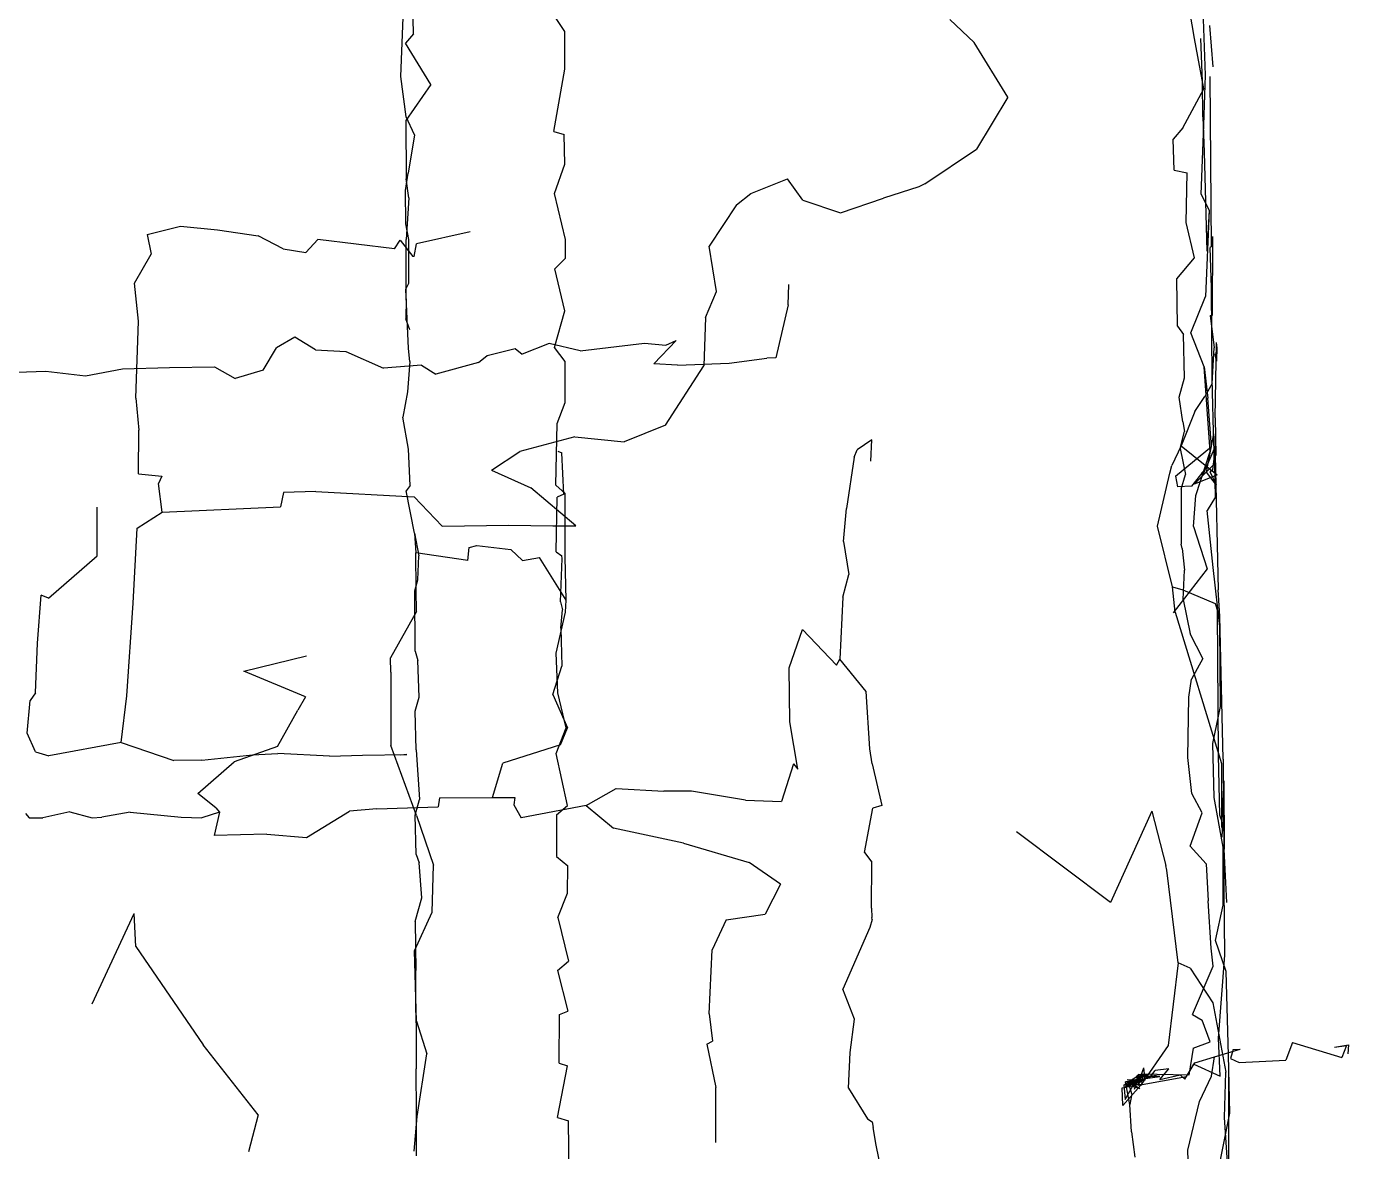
# Model space of a CAD drawing. Extents: x -23.69 to -18.89, y 7.29 to 15.59.
# Drawn here: x -22.056 to -18.986, y 9.864 to 12.476 of the extents above; entities that cross this region are included whole.
import ezdxf

# ---------------------------------------------------------------- set-up
doc = ezdxf.new("R2010")
doc.units = 0

msp = doc.modelspace()

# ---------------------------------------------------------------- linework, layer by layer
at = {"layer": 'SKELETON'}
for p, q in [((-19.344, 12.448, 4.012), (-19.365999, 12.58, 4.029)), ((-19.318001, 12.363, -1.104), (-19.323999, 12.536, -1.094)), ((-21.187, 12.36, 2.328), (-21.181, 12.497, 2.33)), ((-20.806, 12.464, 2.548), (-20.829, 12.499, 2.538)), ((-21.157, 12.459, 2.481), (-21.158001, 12.494, 2.464)), ((-19.912001, 12.492, -1.114), (-19.855, 12.439, -1.116)), ((-19.299999, 12.382, 2.786), (-19.308001, 12.478, 2.814)), ((-21.157, 12.459, 2.481), (-21.176001, 12.437, 2.505)), ((-21.117001, 12.341, 2.537), (-21.176001, 12.437, 2.505)), ((-20.806, 12.377, 2.536), (-20.806, 12.464, 2.548)), ((-19.777, 12.312, -1.12), (-19.855, 12.439, -1.116)), ((-19.322001, 12.331, 4.026), (-19.344, 12.448, 4.012)), ((-19.325001, 12.348, -0.994), (-19.329, 12.448, -0.984)), ((-20.830999, 12.232, 2.539), (-20.806, 12.377, 2.536)), ((-21.174, 12.266, 2.337), (-21.187, 12.36, 2.328)), ((-19.323999, 12.266, -0.994), (-19.325001, 12.348, -0.994)), ((-19.322001, 12.247, -1.108), (-19.318001, 12.363, -1.104)), ((-19.308001, 12.36, 0.892), (-19.305, 11.964, 0.884)), ((-21.117001, 12.341, 2.537), (-21.174999, 12.258, 2.551)), ((-19.777, 12.312, -1.12), (-19.85, 12.191, -1.112)), ((-19.371, 12.241, 4.017), (-19.322001, 12.331, 4.026)), ((-21.174999, 12.258, 2.551), (-21.174, 12.122, 2.55)), ((-21.155001, 12.224, 2.356), (-21.174, 12.266, 2.337)), ((-19.323999, 12.266, -0.994), (-19.320999, 12.184, -0.978)), ((-21.155001, 12.224, 2.356), (-21.17, 12.135, 2.348)), ((-20.830999, 12.232, 2.539), (-20.806999, 12.225, 2.537)), ((-20.806, 12.156, 2.536), (-20.806999, 12.225, 2.537)), ((-19.371, 12.241, 4.017), (-19.393, 12.214, 4.016)), ((-19.327999, 12.087, -1.111), (-19.322001, 12.247, -1.108)), ((-19.969999, 12.111, -1.114), (-19.85, 12.191, -1.112)), ((-19.391001, 12.142, 4.014), (-19.393, 12.214, 4.016)), ((-19.320999, 12.184, -0.978), (-19.315001, 11.954, -0.993)), ((-21.176001, 12.095, 2.338), (-21.17, 12.135, 2.348)), ((-20.83, 12.088, 2.54), (-20.806, 12.156, 2.536)), ((-19.391001, 12.142, 4.014), (-19.361, 12.136, 4.029)), ((-19.363001, 12.021, 4.028), (-19.361, 12.136, 4.029)), ((-21.167999, 12.078, 2.505), (-21.174, 12.122, 2.55)), ((-20.374001, 12.088, -1.106), (-20.289, 12.122, -1.101)), ((-20.253, 12.073, -1.107), (-20.289, 12.122, -1.101)), ((-19.983999, 12.104, -1.112), (-20.066, 12.077, -1.113)), ((-19.969999, 12.111, -1.114), (-19.983999, 12.104, -1.112)), ((-21.174999, 12.018, 2.33), (-21.176001, 12.095, 2.338)), ((-21.167999, 12.078, 2.505), (-21.174, 11.981, 2.55)), ((-20.804001, 11.981, 2.536), (-20.83, 12.088, 2.54)), ((-20.407, 12.062, -1.112), (-20.374001, 12.088, -1.106)), ((-20.253, 12.073, -1.107), (-20.166, 12.043, -1.108)), ((-20.166, 12.043, -1.108), (-20.066, 12.077, -1.113)), ((-19.327999, 12.087, -1.111), (-19.309999, 12.049, -1.094)), ((-20.407, 12.062, -1.112), (-20.471001, 11.966, -1.112)), ((-19.309999, 12.049, -1.094), (-19.318001, 11.849, -1.106)), ((-19.309999, 12.049, -1.094), (-19.315001, 11.954, -0.993)), ((-21.775999, 11.993, -1.111), (-21.698, 12.012, -1.104)), ((-21.698, 12.012, -1.104), (-21.612, 12.004, -1.097)), ((-21.612, 12.004, -1.097), (-21.518, 11.99, -1.117)), ((-21.167999, 11.981, 2.348), (-21.174999, 12.018, 2.33)), ((-19.344, 11.939, 4.013), (-19.363001, 12.021, 4.028)), ((-21.775999, 11.993, -1.111), (-21.766001, 11.947, -1.106)), ((-21.459999, 11.96, -1.098), (-21.518, 11.99, -1.117)), ((-21.379, 11.981, -1.118), (-21.407, 11.951, -1.094)), ((-21.201, 11.96, -1.122), (-21.379, 11.981, -1.118)), ((-21.201, 11.96, -1.122), (-21.188, 11.98, -1.12)), ((-21.188, 11.98, -1.12), (-21.159, 11.942, -1.127)), ((-21.174, 11.844, 2.55), (-21.174, 11.981, 2.55)), ((-21.167999, 11.88, 2.343), (-21.167999, 11.981, 2.348)), ((-21.025999, 11.999, -1.113), (-21.15, 11.971, -1.118)), ((-20.804001, 11.938, 2.536), (-20.804001, 11.981, 2.536)), ((-19.302, 11.806, 0.317), (-19.301001, 11.988, 0.537)), ((-21.805, 11.88, -1.111), (-21.766001, 11.947, -1.106)), ((-21.459999, 11.96, -1.098), (-21.407, 11.951, -1.094)), ((-21.156, 11.942, -1.123), (-21.15, 11.971, -1.118)), ((-20.454, 11.861, -1.111), (-20.471001, 11.966, -1.112)), ((-19.305, 11.964, 0.884), (-19.306999, 11.963, 0.891)), ((-19.304001, 11.869, 0.919), (-19.306999, 11.963, 0.891)), ((-21.156, 11.942, -1.123), (-21.159, 11.942, -1.127)), ((-20.829, 11.913, 2.538), (-20.804001, 11.938, 2.536)), ((-20.806, 11.816, 2.536), (-20.829, 11.913, 2.538)), ((-19.385, 11.89, 4.008), (-19.344, 11.939, 4.013)), ((-19.382999, 11.78, 4.009), (-19.385, 11.89, 4.008)), ((-21.796, 11.792, -1.106), (-21.805, 11.88, -1.111)), ((-21.174999, 11.866, 2.33), (-21.167999, 11.88, 2.343)), ((-21.169001, 11.728, 2.342), (-21.174999, 11.866, 2.33)), ((-20.479, 11.8, -1.109), (-20.454, 11.861, -1.111)), ((-20.287001, 11.83, 2.902), (-20.285999, 11.877, 2.889)), ((-19.302999, 11.658, 0.963), (-19.304001, 11.869, 0.919)), ((-21.174, 11.844, 2.55), (-21.174999, 11.797, 2.55)), ((-20.287001, 11.83, 2.902), (-20.316, 11.707, 2.944)), ((-19.351999, 11.765, -1.104), (-19.318001, 11.849, -1.106)), ((-21.802, 11.613, -1.105), (-21.796, 11.792, -1.106)), ((-21.166, 11.772, 2.52), (-21.174999, 11.797, 2.55)), ((-20.83, 11.731, 2.541), (-20.806, 11.816, 2.536)), ((-20.479, 11.8, -1.109), (-20.483, 11.688, -1.11)), ((-19.306999, 11.805, 0.307), (-19.302, 11.806, 0.317)), ((-19.306999, 11.805, 0.307), (-19.298, 11.73, 0.097)), ((-19.382999, 11.78, 4.009), (-19.368999, 11.761, 4.038)), ((-19.367001, 11.66, 4.037), (-19.368999, 11.761, 4.038)), ((-19.320999, 11.686, -1.109), (-19.351999, 11.765, -1.104)), ((-21.506001, 11.678, 3.181), (-21.475, 11.73, 3.189)), ((-21.433001, 11.755, 3.224), (-21.475, 11.73, 3.189)), ((-21.385, 11.725, 3.228), (-21.433001, 11.755, 3.224)), ((-21.166, 11.698, 2.358), (-21.169001, 11.728, 2.342)), ((-20.986, 11.712, 3.203), (-20.921, 11.728, 3.201)), ((-20.921, 11.728, 3.201), (-20.905001, 11.715, 3.201)), ((-20.841999, 11.74, 3.188), (-20.905001, 11.715, 3.201)), ((-20.77, 11.723, 3.165), (-20.841999, 11.74, 3.188)), ((-20.805, 11.698, 2.536), (-20.83, 11.731, 2.541)), ((-20.77, 11.723, 3.165), (-20.621, 11.741, 3.123)), ((-20.621, 11.741, 3.123), (-20.570999, 11.736, 3.108)), ((-20.599001, 11.693, 3.072), (-20.547001, 11.747, 3.069)), ((-20.570999, 11.736, 3.108), (-20.547001, 11.747, 3.069)), ((-19.302999, 11.647, 0.306), (-19.298, 11.73, 0.097)), ((-19.296, 11.567, 2.78), (-19.292999, 11.742, 3.06)), ((-19.292, 11.736, 3.085), (-19.292999, 11.742, 3.06)), ((-19.292, 11.732, 3.258), (-19.292999, 11.699, 3.247)), ((-19.292, 11.732, 3.258), (-19.292, 11.736, 3.085)), ((-21.385, 11.725, 3.228), (-21.313999, 11.721, 3.232)), ((-21.313999, 11.721, 3.232), (-21.226999, 11.683, 3.194)), ((-21.166, 11.698, 2.358), (-21.171, 11.628, 2.336)), ((-21.006001, 11.696, 3.177), (-20.986, 11.712, 3.203)), ((-20.805, 11.603, 2.535), (-20.805, 11.698, 2.536)), ((-20.424, 11.694, 2.999), (-20.337, 11.706, 2.956)), ((-20.316, 11.707, 2.944), (-20.337, 11.706, 2.956)), ((-19.292999, 11.699, 3.247), (-19.296, 11.716, 3.321)), ((-22.125, 11.672, 3.015), (-22.011, 11.676, 3.043)), ((-22.011, 11.676, 3.043), (-21.919001, 11.665, 3.11)), ((-21.919001, 11.665, 3.11), (-21.833, 11.681, 3.105)), ((-21.833, 11.681, 3.105), (-21.724001, 11.684, 3.133)), ((-21.724001, 11.684, 3.133), (-21.618999, 11.686, 3.154)), ((-21.618999, 11.686, 3.154), (-21.570999, 11.659, 3.206)), ((-21.506001, 11.678, 3.181), (-21.570999, 11.659, 3.206)), ((-21.139, 11.69, 3.181), (-21.226999, 11.683, 3.194)), ((-21.139, 11.69, 3.181), (-21.105, 11.669, 3.21)), ((-21.006001, 11.696, 3.177), (-21.105, 11.669, 3.21)), ((-20.544001, 11.69, 3.052), (-20.599001, 11.693, 3.072)), ((-20.572001, 11.55, -1.042), (-20.483, 11.688, -1.11)), ((-20.544001, 11.69, 3.052), (-20.424, 11.694, 2.999)), ((-19.306999, 11.489, -1.1), (-19.320999, 11.686, -1.109)), ((-19.320999, 11.686, -1.109), (-19.313, 11.613, -0.992)), ((-19.379, 11.615, 4.022), (-19.367001, 11.66, 4.037)), ((-19.302999, 11.647, 0.306), (-19.32, 11.617, 0.432)), ((-19.299, 11.505, 0.954), (-19.302999, 11.658, 0.963)), ((-21.802, 11.613, -1.105), (-21.795, 11.539, -1.11)), ((-21.171, 11.628, 2.336), (-21.181999, 11.569, 2.327)), ((-19.371, 11.558, 4.012), (-19.379, 11.615, 4.022)), ((-19.343, 11.582, 0.439), (-19.32, 11.617, 0.432)), ((-19.304001, 11.501, -0.998), (-19.313, 11.613, -0.992)), ((-20.823999, 11.554, 2.535), (-20.805, 11.603, 2.535)), ((-19.343, 11.582, 0.439), (-19.375, 11.502, 0.439)), ((-21.169001, 11.495, 2.334), (-21.181999, 11.569, 2.327)), ((-20.827, 11.411, 2.536), (-20.823999, 11.554, 2.535)), ((-20.572001, 11.55, -1.042), (-20.667999, 11.512, -1.109)), ((-19.371, 11.558, 4.012), (-19.367001, 11.536, 4.039)), ((-19.296, 11.567, 2.78), (-19.294001, 11.48, 2.661)), ((-21.796, 11.437, -1.11), (-21.795, 11.539, -1.11)), ((-20.783001, 11.523, -1.109), (-20.91, 11.489, -1.106)), ((-20.783001, 11.523, -1.109), (-20.667999, 11.512, -1.109)), ((-20.093, 11.516, 2.875), (-20.127001, 11.493, 2.836)), ((-20.094999, 11.467, 2.875), (-20.093, 11.516, 2.875)), ((-19.377001, 11.496, 4.023), (-19.367001, 11.536, 4.039)), ((-19.316, 11.441, -0.029), (-19.299, 11.53, 0.072)), ((-19.299, 11.525, 0.13), (-19.299, 11.53, 0.072)), ((-19.299, 11.525, 0.13), (-19.299, 11.459, 0.18)), ((-21.165001, 11.41, 2.355), (-21.169001, 11.495, 2.334)), ((-20.976, 11.446, -1.107), (-20.91, 11.489, -1.106)), ((-20.822001, 11.49, 3.179), (-20.813, 11.486, 3.176)), ((-20.808001, 11.39, 3.179), (-20.813, 11.486, 3.176)), ((-20.134001, 11.476, 2.834), (-20.127001, 11.493, 2.836)), ((-19.375, 11.502, 0.439), (-19.396, 11.457, 0.439)), ((-19.388, 11.432, -0.942), (-19.304001, 11.501, -0.998)), ((-19.377001, 11.496, 4.023), (-19.365, 11.436, 4.037)), ((-19.375, 11.502, 0.439), (-19.291, 11.435, 0.326)), ((-19.341, 11.387, -1.092), (-19.306999, 11.489, -1.1)), ((-19.323999, 11.434, -0.493), (-19.294001, 11.503, -0.402)), ((-19.301001, 11.447, -0.293), (-19.294001, 11.503, -0.402)), ((-19.296, 11.481, 0.949), (-19.299, 11.505, 0.954)), ((-19.295, 11.384, 2.509), (-19.297001, 11.493, 2.642)), ((-19.297001, 11.493, 2.642), (-19.294001, 11.48, 2.661)), ((-20.134001, 11.476, 2.834), (-20.152, 11.357, 2.835)), ((-19.400999, 11.439, 0.436), (-19.396, 11.457, 0.439)), ((-19.344, 11.414, 0.227), (-19.299, 11.459, 0.18)), ((-19.296, 11.481, 0.949), (-19.289, 11.168, 1.166)), ((-21.796, 11.437, -1.11), (-21.742001, 11.432, -1.128)), ((-21.742001, 11.432, -1.128), (-21.749001, 11.415, -1.123)), ((-20.976, 11.446, -1.107), (-20.885, 11.405, -1.102)), ((-19.43, 11.316, 0.437), (-19.400999, 11.439, 0.436)), ((-19.388, 11.432, -0.942), (-19.382999, 11.407, -0.868)), ((-19.375, 11.402, 4.019), (-19.365, 11.436, 4.037)), ((-19.35, 11.409, -0.827), (-19.32, 11.447, -0.665)), ((-19.344, 11.414, 0.227), (-19.291, 11.435, 0.326)), ((-19.32, 11.447, -0.665), (-19.327, 11.44, -0.61)), ((-19.323999, 11.434, -0.493), (-19.327, 11.44, -0.61)), ((-19.292999, 11.411, -0.14), (-19.316, 11.441, -0.029)), ((-19.301001, 11.447, -0.293), (-19.306999, 11.442, -0.203)), ((-19.292999, 11.411, -0.14), (-19.306999, 11.442, -0.203)), ((-21.740999, 11.348, -1.127), (-21.749001, 11.415, -1.123)), ((-21.459, 11.394, -1.07), (-21.466, 11.361, -1.072)), ((-21.384001, 11.396, -1.119), (-21.459, 11.394, -1.07)), ((-21.384001, 11.396, -1.119), (-21.156, 11.384, -1.059)), ((-21.165001, 11.41, 2.355), (-21.174, 11.398, 2.342)), ((-21.155001, 11.3, 2.381), (-21.174, 11.398, 2.342)), ((-20.780001, 11.317, -1.044), (-20.885, 11.405, -1.102)), ((-20.827, 11.411, 2.536), (-20.805, 11.392, 2.535)), ((-20.808001, 11.39, 3.179), (-20.823999, 11.383, 3.182)), ((-20.805, 11.244, 2.536), (-20.805, 11.392, 2.535)), ((-19.35, 11.409, -0.827), (-19.382999, 11.407, -0.868)), ((-19.375, 11.402, 4.019), (-19.375, 11.274, 4.024)), ((-21.892, 11.247, -0.767), (-21.892, 11.36, -0.761)), ((-21.740999, 11.348, -1.127), (-21.466, 11.361, -1.072)), ((-21.091, 11.316, -1.113), (-21.156, 11.384, -1.059)), ((-20.826, 11.256, 3.184), (-20.823999, 11.383, 3.182)), ((-19.346001, 11.315, -1.103), (-19.341, 11.387, -1.092)), ((-19.295, 11.384, 2.509), (-19.313999, 11.352, 2.519)), ((-21.799, 11.311, -1.106), (-21.740999, 11.348, -1.127)), ((-20.159, 11.28, 2.839), (-20.152, 11.357, 2.835)), ((-19.299999, 11.22, 2.512), (-19.313999, 11.352, 2.519)), ((-21.808001, 11.137, -1.109), (-21.799, 11.311, -1.106)), ((-21.155001, 11.3, 2.381), (-21.152, 11.254, 2.506)), ((-21.155001, 11.3, 2.381), (-21.145, 11.247, 2.347)), ((-21.091, 11.316, -1.113), (-20.936001, 11.318, -1.09)), ((-20.936001, 11.318, -1.09), (-20.834, 11.317, -1.054)), ((-20.834, 11.317, -1.054), (-20.780001, 11.317, -1.044)), ((-19.395, 11.175, 0.442), (-19.43, 11.316, 0.437)), ((-19.346001, 11.315, -1.103), (-19.313999, 11.217, -1.103)), ((-21.028, 11.266, 2.579), (-21.01, 11.271, 2.602)), ((-21.01, 11.271, 2.602), (-20.931, 11.262, 2.604)), ((-20.159, 11.28, 2.839), (-20.146, 11.204, 2.835)), ((-19.372, 11.264, 4.015), (-19.375, 11.274, 4.024)), ((-22.004999, 11.149, -0.815), (-21.892, 11.247, -0.767)), ((-21.150999, 11.167, 2.502), (-21.152, 11.254, 2.506)), ((-21.031, 11.236, 2.567), (-21.152, 11.254, 2.506)), ((-21.146999, 11.191, 2.353), (-21.145, 11.247, 2.347)), ((-21.031, 11.236, 2.567), (-21.028, 11.266, 2.579)), ((-20.903999, 11.236, 2.577), (-20.931, 11.262, 2.604)), ((-20.903999, 11.236, 2.577), (-20.865, 11.243, 2.567)), ((-20.802999, 11.144, 2.536), (-20.865, 11.243, 2.567)), ((-20.826, 11.256, 3.184), (-20.813, 11.247, 3.182)), ((-20.816, 11.14, 3.181), (-20.812, 11.241, 3.182)), ((-20.812, 11.241, 3.182), (-20.813, 11.247, 3.182)), ((-20.802999, 11.144, 2.536), (-20.805, 11.244, 2.536)), ((-19.372, 11.264, 4.015), (-19.367001, 11.214, 4.037)), ((-19.313999, 11.217, -1.103), (-19.393, 11.115, -1.106)), ((-19.370001, 11.146, 4.019), (-19.367001, 11.214, 4.037)), ((-19.285, 11.083, 2.499), (-19.299999, 11.22, 2.512)), ((-21.153999, 11.166, 2.369), (-21.146999, 11.191, 2.353)), ((-20.16, 11.151, 2.843), (-20.146, 11.204, 2.835)), ((-19.389, 11.116, 0.443), (-19.395, 11.175, 0.442)), ((-19.395, 11.175, 0.442), (-19.371, 11.168, 0.443)), ((-22.030001, 11.044, -0.78), (-22.021999, 11.156, -0.784)), ((-22.004999, 11.149, -0.815), (-22.021999, 11.156, -0.784)), ((-21.153, 11.026, 2.385), (-21.153999, 11.166, 2.369)), ((-21.15, 11.118, 2.535), (-21.150999, 11.167, 2.502)), ((-20.16, 11.151, 2.843), (-20.167, 11.007, 2.835)), ((-19.371, 11.168, 0.443), (-19.296, 11.136, 0.561)), ((-19.370001, 11.146, 4.019), (-19.354, 11.066, 4.043)), ((-19.285, 11.107, 1.222), (-19.289, 11.168, 1.166)), ((-21.823, 10.922, -1.108), (-21.808001, 11.137, -1.109)), ((-21.15, 11.118, 2.535), (-21.211, 11.01, 2.558)), ((-20.826, 11.021, 2.535), (-20.804001, 11.116, 2.538)), ((-20.816, 11.14, 3.181), (-20.811001, 11.122, 3.182)), ((-20.815001, 11.079, 3.182), (-20.811001, 11.122, 3.182)), ((-20.804001, 11.116, 2.538), (-20.802999, 11.144, 2.536)), ((-19.389, 11.116, 0.443), (-19.281, 10.765, 0.555)), ((-19.296, 11.136, 0.561), (-19.290001, 11.119, 0.624)), ((-19.288, 10.784, 0.91), (-19.290001, 11.119, 0.624)), ((-19.277, 10.775, 1.302), (-19.285, 11.107, 1.222)), ((-19.283001, 10.897, 2.552), (-19.285, 11.083, 2.499)), ((-20.815001, 11.079, 3.182), (-20.813, 10.991, 3.182)), ((-20.285, 10.987, 2.833), (-20.254, 11.076, 2.832)), ((-20.174999, 10.993, 2.836), (-20.254, 11.076, 2.832)), ((-19.323999, 11.009, 4.012), (-19.354, 11.066, 4.043)), ((-22.035, 10.929, -0.775), (-22.030001, 11.044, -0.78)), ((-21.153, 11.026, 2.385), (-21.146999, 11.004, 2.347)), ((-21.551001, 10.979, 3.209), (-21.406, 11.015, 3.221)), ((-21.209999, 10.977, 2.557), (-21.211, 11.01, 2.558)), ((-21.143999, 10.919, 2.342), (-21.146999, 11.004, 2.347)), ((-20.834, 10.925, 3.187), (-20.813, 10.991, 3.182)), ((-20.822001, 10.929, 2.534), (-20.826, 11.021, 2.535)), ((-20.174999, 10.993, 2.836), (-20.167, 11.007, 2.835)), ((-20.106001, 10.932, 2.845), (-20.167, 11.007, 2.835)), ((-19.323999, 11.009, 4.012), (-19.351, 10.961, 4.042)), ((-21.408001, 10.92, 3.221), (-21.551001, 10.979, 3.209)), ((-21.209999, 10.977, 2.557), (-21.209999, 10.807, 2.557)), ((-20.283001, 10.862, 2.832), (-20.285, 10.987, 2.833)), ((-19.357, 10.919, 4.018), (-19.351, 10.961, 4.042)), ((-20.098, 10.799, 2.848), (-20.106001, 10.932, 2.845)), ((-22.054001, 10.835, -0.742), (-22.047001, 10.911, -0.752)), ((-22.035, 10.929, -0.775), (-22.047001, 10.911, -0.752)), ((-21.836, 10.814, -1.103), (-21.823, 10.922, -1.108)), ((-21.408001, 10.92, 3.221), (-21.426001, 10.889, 3.22)), ((-21.153, 10.886, 2.386), (-21.143999, 10.919, 2.342)), ((-20.834, 10.925, 3.187), (-20.799999, 10.848, 3.175)), ((-20.802999, 10.848, 2.537), (-20.822001, 10.929, 2.534)), ((-19.358999, 10.779, 4.023), (-19.357, 10.919, 4.018)), ((-21.473, 10.804, 3.215), (-21.426001, 10.889, 3.22)), ((-21.150999, 10.797, 2.355), (-21.153, 10.886, 2.386)), ((-19.301001, 10.811, 2.513), (-19.283001, 10.897, 2.552)), ((-20.826, 10.788, 2.538), (-20.802999, 10.848, 2.537)), ((-20.816, 10.808, 3.181), (-20.799999, 10.848, 3.175)), ((-20.264999, 10.752, 2.903), (-20.283001, 10.862, 2.832)), ((-22.035, 10.792, -0.777), (-22.054001, 10.835, -0.742)), ((-21.836, 10.814, -1.103), (-22.004, 10.783, -0.837)), ((-21.836, 10.814, -1.103), (-21.714001, 10.772, -1.09)), ((-21.15, 10.644, 2.535), (-21.209999, 10.807, 2.557)), ((-20.816, 10.808, 3.181), (-20.950001, 10.766, 3.196)), ((-19.298, 10.686, 2.532), (-19.301001, 10.811, 2.513)), ((-22.035, 10.792, -0.777), (-22.004, 10.783, -0.837)), ((-21.649, 10.773, -1.106), (-21.531, 10.785, -1.107)), ((-21.473, 10.804, 3.215), (-21.573999, 10.769, 3.203)), ((-21.531, 10.785, -1.107), (-21.472, 10.788, -1.164)), ((-21.351999, 10.782, -1.17), (-21.472, 10.788, -1.164)), ((-21.351999, 10.782, -1.17), (-21.275999, 10.784, -1.17)), ((-21.275999, 10.784, -1.17), (-21.173, 10.786, -1.159)), ((-21.173, 10.786, -1.159), (-21.187, 10.784, -1.111)), ((-21.150999, 10.797, 2.355), (-21.143, 10.681, 2.34)), ((-20.799999, 10.667, 2.532), (-20.826, 10.788, 2.538)), ((-20.091999, 10.764, 2.852), (-20.098, 10.799, 2.848)), ((-19.35, 10.695, 4.02), (-19.358999, 10.779, 4.023)), ((-19.285, 10.645, 0.923), (-19.288, 10.784, 0.91)), ((-21.649, 10.773, -1.106), (-21.714001, 10.772, -1.09)), ((-21.658001, 10.695, 3.198), (-21.573999, 10.769, 3.203)), ((-20.974001, 10.686, 3.179), (-20.950001, 10.766, 3.196)), ((-20.275, 10.764, 2.907), (-20.302999, 10.677, 2.983)), ((-20.275, 10.764, 2.907), (-20.264999, 10.752, 2.903)), ((-20.091999, 10.764, 2.852), (-20.07, 10.667, 2.865)), ((-19.281, 10.765, 0.555), (-19.281, 10.616, 0.483)), ((-19.277, 10.775, 1.302), (-19.275999, 10.551, 1.459)), ((-19.275999, 10.725, 0.273), (-19.281, 10.616, 0.483)), ((-19.275999, 10.725, 0.273), (-19.275, 10.566, 0.15)), ((-21.615999, 10.662, 3.181), (-21.658001, 10.695, 3.198)), ((-21.097, 10.685, 3.18), (-21.1, 10.664, 3.211)), ((-21.097, 10.685, 3.18), (-20.974001, 10.686, 3.179)), ((-20.974001, 10.686, 3.179), (-20.922001, 10.686, 3.181)), ((-20.922001, 10.686, 3.181), (-20.924, 10.669, 3.205)), ((-20.756001, 10.667, 3.165), (-20.687, 10.707, 3.119)), ((-20.687, 10.707, 3.119), (-20.576, 10.701, 3.069)), ((-20.511999, 10.701, 3.046), (-20.576, 10.701, 3.069)), ((-20.386, 10.68, 3.024), (-20.511999, 10.701, 3.046)), ((-19.326, 10.65, 4.038), (-19.35, 10.695, 4.02)), ((-19.277, 10.571, 2.509), (-19.298, 10.686, 2.532)), ((-21.955, 10.653, 3.09), (-22.018, 10.639, 3.08)), ((-21.955, 10.653, 3.09), (-21.903, 10.639, 3.12)), ((-21.615999, 10.662, 3.181), (-21.608, 10.652, 3.197)), ((-21.406, 10.593, 3.221), (-21.306, 10.654, 3.227)), ((-21.242001, 10.66, 3.228), (-21.306, 10.654, 3.227)), ((-21.242001, 10.66, 3.228), (-21.1, 10.664, 3.211)), ((-21.153, 10.645, 2.385), (-21.143, 10.681, 2.34)), ((-20.924, 10.669, 3.205), (-20.907, 10.639, 3.198)), ((-20.756001, 10.667, 3.165), (-20.907, 10.639, 3.198)), ((-20.825001, 10.646, 2.537), (-20.799999, 10.667, 2.532)), ((-20.756001, 10.667, 3.165), (-20.693001, 10.615, 3.153)), ((-20.386, 10.68, 3.024), (-20.302999, 10.677, 2.983)), ((-20.110001, 10.558, 2.83), (-20.091, 10.661, 2.836)), ((-20.07, 10.667, 2.865), (-20.091, 10.661, 2.836)), ((-19.443001, 10.654, -1.102), (-19.539, 10.442, -1.104)), ((-19.443001, 10.654, -1.102), (-19.41, 10.528, -1.102)), ((-22.058001, 10.649, 3.058), (-22.049999, 10.639, 3.066)), ((-22.049999, 10.639, 3.066), (-22.018, 10.639, 3.08)), ((-21.903, 10.639, 3.12), (-21.881001, 10.64, 3.127)), ((-21.815001, 10.652, 3.145), (-21.881001, 10.64, 3.127)), ((-21.815001, 10.652, 3.145), (-21.697001, 10.64, 3.178)), ((-21.697001, 10.64, 3.178), (-21.649, 10.639, 3.189)), ((-21.608, 10.652, 3.197), (-21.649, 10.639, 3.189)), ((-21.608, 10.652, 3.197), (-21.620001, 10.598, 3.199)), ((-21.150999, 10.554, 2.367), (-21.153, 10.645, 2.385)), ((-21.15, 10.644, 2.535), (-21.111, 10.529, 2.56)), ((-20.825001, 10.646, 2.537), (-20.825001, 10.549, 2.542)), ((-19.354, 10.573, 4.018), (-19.326, 10.65, 4.038)), ((-19.278999, 10.627, 0.93), (-19.285, 10.645, 0.923)), ((-19.278999, 10.627, 0.93), (-19.280001, 10.594, 0.913)), ((-21.497999, 10.601, 3.212), (-21.620001, 10.598, 3.199)), ((-21.497999, 10.601, 3.212), (-21.406, 10.593, 3.221)), ((-20.530001, 10.58, 3.101), (-20.693001, 10.615, 3.153)), ((-19.539, 10.442, -1.104), (-19.757, 10.606, -1.106)), ((-20.530001, 10.58, 3.101), (-20.378, 10.535, 3.031)), ((-19.316999, 10.532, 4.039), (-19.354, 10.573, 4.018)), ((-19.277, 10.436, 2.513), (-19.277, 10.571, 2.509)), ((-19.268999, 10.442, 0.006), (-19.275, 10.566, 0.15)), ((-21.150999, 10.554, 2.367), (-21.143999, 10.534, 2.342)), ((-21.138, 10.453, 2.336), (-21.143999, 10.534, 2.342)), ((-20.825001, 10.549, 2.542), (-20.799, 10.527, 2.563)), ((-20.305, 10.485, 2.996), (-20.378, 10.535, 3.031)), ((-20.110001, 10.558, 2.83), (-20.093, 10.536, 2.833)), ((-20.094, 10.429, 2.836), (-20.093, 10.536, 2.833)), ((-19.316999, 10.532, 4.039), (-19.312, 10.446, 4.04)), ((-19.273001, 10.32, 1.476), (-19.275999, 10.551, 1.459)), ((-21.114, 10.42, 2.558), (-21.111, 10.529, 2.56)), ((-20.799999, 10.464, 2.535), (-20.799, 10.527, 2.563)), ((-19.408001, 10.517, -1.098), (-19.41, 10.528, -1.102)), ((-19.382, 10.302, -1.089), (-19.408001, 10.517, -1.098)), ((-20.305, 10.485, 2.996), (-20.341, 10.415, 3.01)), ((-21.153, 10.398, 2.37), (-21.138, 10.453, 2.336)), ((-20.822001, 10.407, 2.534), (-20.799999, 10.464, 2.535)), ((-19.305, 10.336, 4.04), (-19.312, 10.446, 4.04)), ((-21.903, 10.207, 3.119), (-21.806, 10.417, 3.149)), ((-21.802, 10.34, 3.149), (-21.806, 10.417, 3.149)), ((-21.155001, 10.33, 2.515), (-21.114, 10.42, 2.558)), ((-20.431, 10.402, 3.053), (-20.341, 10.415, 3.01)), ((-20.094, 10.429, 2.836), (-20.093, 10.407, 2.836)), ((-19.295, 10.354, 2.527), (-19.277, 10.436, 2.513)), ((-21.153, 10.398, 2.37), (-21.152, 10.284, 2.355)), ((-20.822001, 10.407, 2.534), (-20.797001, 10.306, 2.563)), ((-20.431, 10.402, 3.053), (-20.464001, 10.332, 3.071)), ((-20.098, 10.384, 2.834), (-20.16, 10.241, 2.835)), ((-20.091999, 10.403, 2.837), (-20.098, 10.384, 2.834)), ((-20.091999, 10.403, 2.837), (-20.093, 10.407, 2.836)), ((-19.27, 10.282, 2.51), (-19.295, 10.354, 2.527)), ((-21.802, 10.34, 3.149), (-21.646, 10.112, 3.189)), ((-21.15, 10.167, 2.505), (-21.155001, 10.33, 2.515)), ((-20.471001, 10.184, 3.073), (-20.464001, 10.332, 3.071)), ((-19.299999, 10.294, 4.019), (-19.305, 10.336, 4.04)), ((-19.288, 10.127, 1.533), (-19.273001, 10.32, 1.476)), ((-20.823, 10.284, 2.536), (-20.797001, 10.306, 2.563)), ((-19.382, 10.302, -1.089), (-19.405001, 10.11, -1.101)), ((-19.354, 10.29, -1.076), (-19.382, 10.302, -1.089)), ((-19.354, 10.29, -1.076), (-19.301001, 10.209, -1.1)), ((-19.348, 10.182, 4.029), (-19.299999, 10.294, 4.019)), ((-21.152, 10.209, 2.35), (-21.152, 10.284, 2.355)), ((-20.823, 10.284, 2.536), (-20.799, 10.19, 2.542)), ((-19.264999, 10.088, 2.51), (-19.27, 10.282, 2.51)), ((-20.132999, 10.171, 2.842), (-20.16, 10.241, 2.835)), ((-21.150999, 10.163, 2.36), (-21.152, 10.209, 2.35)), ((-19.301001, 10.209, -1.1), (-19.271, 10.048, -1.085)), ((-21.150999, 10.163, 2.36), (-21.150999, 10.146, 2.357)), ((-21.15, 10.167, 2.505), (-21.125999, 10.091, 2.551)), ((-20.819, 10.069, 2.534), (-20.818001, 10.182, 2.534)), ((-20.818001, 10.182, 2.534), (-20.799, 10.19, 2.542)), ((-20.471001, 10.184, 3.073), (-20.462999, 10.12, 3.07)), ((-20.143, 10.094, 2.909), (-20.132999, 10.171, 2.842)), ((-19.348, 10.182, 4.029), (-19.326, 10.169, 4.038)), ((-19.306999, 10.119, 4.039), (-19.326, 10.169, 4.038)), ((-21.150999, 10.146, 2.357), (-21.150999, 10.056, 2.339)), ((-21.518, 9.949, 3.208), (-21.646, 10.112, 3.189)), ((-20.476, 10.113, 3.077), (-20.462999, 10.12, 3.07)), ((-20.476, 10.113, 3.077), (-20.455, 10.013, 3.069)), ((-19.405001, 10.11, -1.101), (-19.469, 10.017, -1)), ((-19.347, 10.104, 4.02), (-19.357, 10.041, 4.049)), ((-19.347, 10.104, 4.02), (-19.306999, 10.119, 4.039)), ((-19.284, 10.039, 1.519), (-19.288, 10.127, 1.533)), ((-19.254, 10.101, 4.9), (-19.26, 10.08, 4.998)), ((-19.254, 10.101, 4.9), (-19.238001, 10.102, 4.885)), ((-19.250999, 10.098, 4.821), (-19.238001, 10.102, 4.885)), ((-19.115999, 10.117, 5.1), (-19.132, 10.076, 5.136)), ((-19.115999, 10.117, 5.1), (-19.002001, 10.082, 5.122)), ((-19.018999, 10.106, 4.943), (-18.986, 10.112, 4.945)), ((-19.018999, 10.106, 4.943), (-18.990999, 10.11, 5.007)), ((-18.990999, 10.11, 5.007), (-19.002001, 10.082, 5.122)), ((-18.986, 10.112, 4.945), (-18.988001, 10.091, 4.628)), ((-21.149, 9.945, 2.524), (-21.125999, 10.091, 2.551)), ((-20.146999, 10.011, 2.914), (-20.143, 10.094, 2.909)), ((-19.365999, 10.032, 4.566), (-19.343, 10.07, 4.642)), ((-19.343, 10.07, 4.642), (-19.297001, 10.084, 4.785)), ((-19.304001, 10.039, 4.776), (-19.297001, 10.084, 4.785)), ((-19.297001, 10.084, 4.785), (-19.250999, 10.098, 4.821)), ((-19.261999, 9.953, 2.487), (-19.264999, 10.088, 2.51)), ((-19.26, 10.08, 4.998), (-19.24, 10.071, 5.007)), ((-19.24, 10.071, 5.007), (-19.132, 10.076, 5.136)), ((-21.150999, 10.027, 2.362), (-21.150999, 10.056, 2.339)), ((-20.823, 9.943, 2.538), (-20.799999, 10.063, 2.533)), ((-20.819, 10.069, 2.534), (-20.799999, 10.063, 2.533)), ((-19.455999, 10.039, 3.688), (-19.493999, 10.026, 3.766)), ((-19.476, 10.041, 3.358), (-19.483, 10.009, 3.47)), ((-19.466999, 10.044, 0.993), (-19.481001, 10.024, 1.205)), ((-19.48, 10.037, 4.107), (-19.474001, 10.042, 4.159)), ((-19.475, 10.038, 3.21), (-19.476, 10.041, 3.358)), ((-19.473, 10.04, 3.157), (-19.475, 10.038, 3.21)), ((-19.474001, 10.036, 3.651), (-19.454, 10.044, 3.676)), ((-19.474001, 10.042, 4.159), (-19.474001, 10.044, 4.173)), ((-19.474001, 10.042, 4.159), (-19.466999, 10.044, 4.154)), ((-19.474001, 10.044, 4.173), (-19.445999, 10.038, 4.284)), ((-19.471001, 10.036, 3.02), (-19.473, 10.04, 3.157)), ((-19.471001, 10.033, 0.499), (-19.461, 10.058, 0.553)), ((-19.447001, 10.035, 0.955), (-19.466999, 10.044, 0.993)), ((-19.357, 10.041, 4.049), (-19.466999, 10.044, 4.154)), ((-19.458, 10.03, 0.597), (-19.461, 10.058, 0.553)), ((-19.455999, 10.039, 3.688), (-19.454, 10.044, 3.685)), ((-19.454, 10.044, 3.676), (-19.454, 10.044, 3.685)), ((-19.448, 10.039, 2.389), (-19.431999, 10.041, 2.532)), ((-19.445999, 10.038, 2.246), (-19.448, 10.039, 2.389)), ((-19.445999, 10.038, 4.284), (-19.434999, 10.052, 4.31)), ((-19.403, 10.056, 4.397), (-19.434999, 10.052, 4.31)), ((-19.424, 10.031, 4.413), (-19.403, 10.056, 4.397)), ((-19.424, 10.031, 4.413), (-19.377001, 10.042, 4.528)), ((-19.365999, 10.032, 4.566), (-19.377001, 10.042, 4.528)), ((-19.362, 10.038, 1.458), (-19.344999, 10.067, 1.513)), ((-19.344999, 10.067, 1.513), (-19.284, 10.039, 1.519)), ((-19.332001, 9.98, 4.676), (-19.304001, 10.039, 4.776)), ((-19.274, 9.943, -1.101), (-19.271, 10.048, -1.085)), ((-19.264, 9.809, 0.285), (-19.264, 10.039, 0.488)), ((-21.15, 9.982, 2.353), (-21.150999, 10.027, 2.362)), ((-20.455, 9.885, 3.072), (-20.455, 10.013, 3.069)), ((-20.146999, 10.011, 2.914), (-20.103001, 9.94, 2.836)), ((-19.511999, 10.012, -0.841), (-19.481001, 10.018, -0.768)), ((-19.51, 9.971, -0.928), (-19.511999, 10.012, -0.841)), ((-19.51, 9.971, -0.928), (-19.469, 10.017, -1)), ((-19.507999, 10.019, -0.582), (-19.469, 10.02, -0.621)), ((-19.507999, 10.019, -0.582), (-19.504999, 9.985, -0.484)), ((-19.504999, 10.021, 4.043), (-19.48, 10.037, 4.107)), ((-19.504999, 9.985, -0.484), (-19.482, 10.025, -0.425)), ((-19.503, 10.019, 4.012), (-19.504999, 10.021, 4.043)), ((-19.466999, 10.031, 0.239), (-19.504, 10.026, 0.276)), ((-19.504, 10.014, -0.098), (-19.466, 10.03, -0.04)), ((-19.469999, 10.029, -0.148), (-19.504, 10.014, -0.098)), ((-19.475, 10.028, -0.182), (-19.504, 10.019, -0.245)), ((-19.465, 10.026, -0.333), (-19.504, 10.019, -0.245)), ((-19.493999, 9.973, 0.324), (-19.504, 10.026, 0.276)), ((-19.471001, 10.01, 3.922), (-19.503, 10.019, 4.012)), ((-19.5, 10.031, 0.056), (-19.466, 10.03, -0.04)), ((-19.5, 10.031, 0.056), (-19.468, 10.027, 0.091)), ((-19.497, 10.024, 0.495), (-19.471001, 10.033, 0.499)), ((-19.489, 9.998, 0.428), (-19.497, 10.024, 0.495)), ((-19.482, 10.025, -0.425), (-19.495001, 10.026, -0.371)), ((-19.495001, 10.026, -0.371), (-19.465, 10.026, -0.333)), ((-19.495001, 10.025, 3.809), (-19.493999, 10.026, 3.766)), ((-19.495001, 10.025, 3.809), (-19.471001, 10.01, 3.922)), ((-19.466999, 10.031, 0.239), (-19.493999, 10.024, 0.146)), ((-19.458, 10.03, 0.597), (-19.493999, 10.024, 0.649)), ((-19.468, 10.027, 0.091), (-19.493999, 10.024, 0.146)), ((-19.492001, 10.024, 0.718), (-19.493999, 10.024, 0.649)), ((-19.481001, 10.018, -0.768), (-19.493, 10.021, -0.744)), ((-19.493, 10.021, -0.744), (-19.469, 10.02, -0.621)), ((-19.492001, 10.024, 0.718), (-19.451, 10.035, 0.825)), ((-19.483, 10.009, 3.47), (-19.474001, 10.036, 3.651)), ((-19.481001, 10.024, 1.205), (-19.479, 10.024, 1.307)), ((-19.479, 10.024, 1.307), (-19.476999, 10.03, 1.406)), ((-19.476999, 10.03, 1.406), (-19.474001, 10.018, 1.578)), ((-19.475, 10.028, -0.182), (-19.469999, 10.029, -0.148)), ((-19.474001, 10.018, 1.578), (-19.362, 10.038, 1.458)), ((-19.474001, 10.018, 1.578), (-19.471001, 10.027, 1.68)), ((-19.471001, 10.027, 1.68), (-19.451, 10.037, 1.837)), ((-19.466999, 10.027, 2.861), (-19.471001, 10.036, 3.02)), ((-19.451, 10.037, 1.837), (-19.466999, 10.028, 1.89)), ((-19.466999, 10.028, 1.89), (-19.464001, 10.033, 2.051)), ((-19.465, 10.032, 2.769), (-19.466999, 10.027, 2.861)), ((-19.465, 10.037, 2.698), (-19.465, 10.032, 2.769)), ((-19.464001, 10.033, 2.051), (-19.424, 10.038, 2.16)), ((-19.451, 10.035, 0.825), (-19.447001, 10.035, 0.955)), ((-19.424, 10.038, 2.16), (-19.445999, 10.038, 2.246)), ((-21.15, 9.854, 2.356), (-21.15, 9.982, 2.353)), ((-19.489, 9.998, 0.428), (-19.493999, 9.973, 0.324)), ((-19.358999, 9.867, 4.56), (-19.332001, 9.98, 4.676)), ((-21.518, 9.949, 3.208), (-21.540001, 9.863, 3.211)), ((-19.49, 9.91, 0.32), (-19.493999, 9.973, 0.324)), ((-19.285999, 9.833, 2.518), (-19.261999, 9.953, 2.487)), ((-21.156, 9.865, 2.539), (-21.149, 9.945, 2.524)), ((-20.823, 9.943, 2.538), (-20.797001, 9.935, 2.536)), ((-20.796, 9.806, 2.535), (-20.797001, 9.935, 2.536)), ((-20.103001, 9.94, 2.836), (-20.091999, 9.933, 2.836)), ((-20.091999, 9.933, 2.836), (-20.09, 9.92, 2.836)), ((-20.083, 9.879, 2.841), (-20.09, 9.92, 2.836)), ((-19.266001, 9.827, -1.092), (-19.274, 9.943, -1.101)), ((-19.49, 9.91, 0.32), (-19.482, 9.851, 0.316)), ((-20.061001, 9.772, 2.863), (-20.083, 9.879, 2.841)), ((-19.355, 9.72, 4.549), (-19.358999, 9.867, 4.56))]:
    msp.add_line(p, q, dxfattribs=at)

doc.saveas('drawing.dxf')
